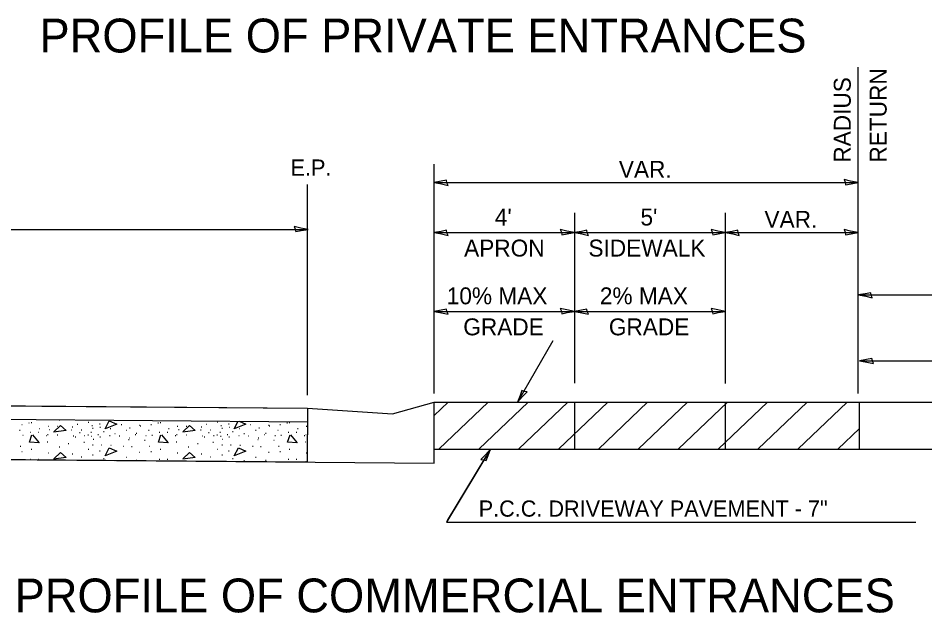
# Model space of a CAD drawing. Extents: x 61956 to 63531, y 51299 to 52299.
# Drawn here: x 62186.3 to 62507.8, y 51512.2 to 51723.1 of the extents above; entities that cross this region are included whole.
import ezdxf

# ---------------------------------------------------------------- set-up
doc = ezdxf.new("R2010")
doc.units = 0
for name, color, linetype in [('Level 58', 7, 'Continuous'), ('Level 59', 7, 'Continuous'), ('Level 60', 7, 'Continuous')]:
    doc.layers.add(name, color=color, linetype=linetype)

msp = doc.modelspace()

# ---------------------------------------------------------------- linework, layer by layer
at = {"layer": 'Level 58'}
for p, q in [((62383.53, 51654.03), (62383.53, 51593.66)), ((62437, 51654.03), (62437, 51593.55)), ((62333.77, 51647.07), (62383.53, 51647.07)), ((62383.53, 51647.07), (62437, 51647.07)), ((62437, 51647.07), (62484.13, 51647.07)), ((62333.77, 51619.13), (62383.53, 51619.13)), ((62383.53, 51619.13), (62437, 51619.13)), ((62484.56, 51601.63), (62610.21, 51601.63))]:
    msp.add_line(p, q, dxfattribs=at)
for points in [[(62338.77, 51646.03), (62338.36, 51646.99), (62338.2, 51647.91), (62336.27, 51647.5), (62333.77, 51647.07), (62336.43, 51646.59)], [(62378.53, 51648.12), (62378.94, 51647.16), (62379.1, 51646.24), (62381.03, 51646.64), (62383.53, 51647.07), (62380.87, 51647.56)], [(62388.53, 51646.03), (62388.12, 51646.99), (62387.97, 51647.91), (62386.03, 51647.5), (62383.53, 51647.07), (62386.2, 51646.59)], [(62432, 51648.12), (62432.41, 51647.16), (62432.57, 51646.24), (62434.5, 51646.64), (62437, 51647.07), (62434.34, 51647.56)], [(62442, 51646.03), (62441.6, 51646.99), (62441.44, 51647.91), (62439.5, 51647.5), (62437, 51647.07), (62439.67, 51646.59)], [(62479.13, 51648.12), (62479.54, 51647.16), (62479.7, 51646.24), (62481.63, 51646.64), (62484.13, 51647.07), (62481.47, 51647.56)], [(62338.77, 51618.08), (62338.36, 51619.04), (62338.2, 51619.96), (62336.27, 51619.56), (62333.77, 51619.13), (62336.43, 51618.64)], [(62378.53, 51620.17), (62378.94, 51619.21), (62379.1, 51618.29), (62381.03, 51618.69), (62383.53, 51619.13), (62380.87, 51619.61)], [(62388.53, 51618.08), (62388.12, 51619.04), (62387.97, 51619.96), (62386.03, 51619.56), (62383.53, 51619.13), (62386.2, 51618.64)], [(62432, 51620.17), (62432.41, 51619.21), (62432.57, 51618.29), (62434.5, 51618.69), (62437, 51619.13), (62434.34, 51619.61)], [(62489.56, 51600.58), (62489.16, 51601.54), (62489, 51602.46), (62487.06, 51602.06), (62484.56, 51601.63), (62487.23, 51601.14)]]:
    msp.add_lwpolyline(points, close=True, dxfattribs=at)
at = {"layer": 'Level 59'}
for p, q in [((62484.13, 51589.95), (62484.13, 51705.76)), ((62333.77, 51589.95), (62333.77, 51671.37)), ((62288.94, 51589.37), (62288.94, 51664.14)), ((62333.77, 51664.8), (62484.13, 51664.8)), ((61989.01, 51648.2), (62289.16, 51648.2)), ((62484.13, 51624.95), (62609.78, 51624.95)), ((62375.91, 51608.66), (62363.38, 51586.95)), ((62353.79, 51570.26), (62338.16, 51544.39)), ((62352.19, 51567.62), (62338.49, 51544.95)), ((62338.16, 51544.39), (62504.62, 51544.39))]:
    msp.add_line(p, q, dxfattribs=at)
for points in [[(62479.13, 51665.85), (62479.54, 51664.89), (62479.7, 51663.97), (62481.63, 51664.37), (62484.13, 51664.8), (62481.47, 51665.29)], [(62338.77, 51663.76), (62338.36, 51664.72), (62338.2, 51665.64), (62336.27, 51665.24), (62333.77, 51664.8), (62336.43, 51664.32)], [(62284.16, 51649.2), (62284.57, 51648.28), (62284.73, 51647.4), (62286.66, 51647.79), (62289.16, 51648.2), (62286.5, 51648.66)], [(62489.13, 51623.95), (62488.73, 51624.87), (62488.57, 51625.75), (62486.63, 51625.36), (62484.13, 51624.95), (62486.8, 51624.49)], [(62366.79, 51590.59), (62365.75, 51590.71), (62364.88, 51591.02), (62364.26, 51589.23), (62363.38, 51586.95), (62365.14, 51588.93)], [(62350.38, 51566.63), (62351.42, 51566.51), (62352.29, 51566.2), (62352.91, 51567.99), (62353.79, 51570.26), (62352.03, 51568.29)]]:
    msp.add_lwpolyline(points, close=True, dxfattribs=at)
at = {"layer": 'Level 60'}
for p, q in [((61989.01, 51587.24), (62288.94, 51584.74)), ((62319.07, 51582.82), (62333.77, 51586.95)), ((62333.77, 51565.26), (62333.77, 51586.95)), ((62333.77, 51586.95), (62609.78, 51586.95)), ((62383.53, 51586.95), (62383.53, 51570.26)), ((62437, 51586.95), (62437, 51570.26)), ((62484.56, 51570.26), (62484.56, 51586.95)), ((61988.97, 51582.47), (62288.9, 51579.97)), ((62288.94, 51584.74), (62288.77, 51565.63)), ((62288.94, 51584.74), (62319.07, 51582.82)), ((62187.62, 51578.95), (62187.82, 51578.95)), ((62190.08, 51579.54), (62190.28, 51579.54)), ((62190.94, 51579.77), (62191.14, 51579.77)), ((62200.87, 51580.67), (62201.07, 51580.67)), ((62207.32, 51579.17), (62207.52, 51579.17)), ((62211.19, 51579.85), (62211.39, 51579.85)), ((62215.17, 51579.19), (62215.37, 51579.19)), ((62222.91, 51579), (62223.11, 51579)), ((62233.4, 51578.95), (62233.6, 51578.95)), ((62235.85, 51579.54), (62236.05, 51579.54)), ((62236.71, 51579.77), (62236.91, 51579.77)), ((62253.09, 51579.17), (62253.29, 51579.17)), ((62256.96, 51579.85), (62257.16, 51579.85)), ((62260.94, 51579.19), (62261.14, 51579.19)), ((62268.68, 51579), (62268.88, 51579)), ((62279.17, 51578.95), (62279.37, 51578.95)), ((62281.62, 51579.54), (62281.82, 51579.54)), ((62282.48, 51579.77), (62282.68, 51579.77)), ((62186.81, 51576.95), (62187.01, 51576.95)), ((62190.55, 51576.23), (62190.75, 51576.23)), ((62193.39, 51576.23), (62193.59, 51576.23)), ((62193.86, 51577.61), (62194.06, 51577.61)), ((62196.95, 51578.45), (62197.15, 51578.45)), ((62197.43, 51577.2), (62197.63, 51577.2)), ((62200.14, 51578.39), (62200.34, 51578.39)), ((62205.21, 51577.11), (62205.41, 51577.11)), ((62205.51, 51578.21), (62205.71, 51578.21)), ((62208.09, 51576.21), (62208.29, 51576.21)), ((62208.73, 51577.14), (62208.93, 51577.14)), ((62212.09, 51576.29), (62212.29, 51576.29)), ((62212.46, 51578.67), (62212.66, 51578.67)), ((62212.76, 51577.75), (62212.96, 51577.75)), ((62215.34, 51578.02), (62215.54, 51578.02)), ((62216.59, 51576.48), (62216.79, 51576.48)), ((62219, 51577.61), (62219.2, 51577.61)), ((62220.59, 51575.78), (62220.79, 51575.78)), ((62224.71, 51576.97), (62224.91, 51576.97)), ((62225.87, 51577.77), (62226.07, 51577.77)), ((62228.24, 51575.91), (62228.44, 51575.91)), ((62229.31, 51578.78), (62229.51, 51578.78)), ((62229.62, 51578.51), (62229.82, 51578.51)), ((62232.58, 51576.95), (62232.78, 51576.95)), ((62236.32, 51576.23), (62236.52, 51576.23)), ((62239.16, 51576.23), (62239.36, 51576.23)), ((62239.63, 51577.61), (62239.83, 51577.61)), ((62242.73, 51578.45), (62242.93, 51578.45)), ((62243.2, 51577.2), (62243.4, 51577.2)), ((62245.91, 51578.39), (62246.11, 51578.39)), ((62250.98, 51577.11), (62251.18, 51577.11)), ((62251.28, 51578.21), (62251.48, 51578.21)), ((62253.86, 51576.21), (62254.06, 51576.21)), ((62254.51, 51577.14), (62254.71, 51577.14)), ((62257.86, 51576.29), (62258.06, 51576.29)), ((62258.23, 51578.67), (62258.43, 51578.67)), ((62258.54, 51577.75), (62258.74, 51577.75)), ((62261.12, 51578.02), (62261.32, 51578.02)), ((62262.36, 51576.48), (62262.56, 51576.48)), ((62264.77, 51577.61), (62264.97, 51577.61)), ((62266.36, 51575.78), (62266.56, 51575.78)), ((62270.49, 51576.97), (62270.69, 51576.97)), ((62271.65, 51577.77), (62271.85, 51577.77)), ((62274.01, 51575.91), (62274.21, 51575.91)), ((62275.09, 51578.78), (62275.29, 51578.78)), ((62275.39, 51578.51), (62275.59, 51578.51)), ((62278.36, 51576.95), (62278.56, 51576.95)), ((62282.1, 51576.23), (62282.3, 51576.23)), ((62284.93, 51576.23), (62285.13, 51576.23)), ((62285.41, 51577.61), (62285.61, 51577.61)), ((62288.5, 51578.45), (62288.7, 51578.45)), ((62187.97, 51575.22), (62188.17, 51575.22)), ((62196.22, 51575.06), (62196.42, 51575.06)), ((62196.61, 51572.84), (62196.81, 51572.84)), ((62196.74, 51575.41), (62196.94, 51575.41)), ((62200.22, 51575.31), (62200.42, 51575.31)), ((62205.9, 51575), (62206.1, 51575)), ((62206.54, 51574.57), (62206.74, 51574.57)), ((62209.64, 51572.72), (62209.84, 51572.72)), ((62209.81, 51575.06), (62210.01, 51575.06)), ((62211.06, 51575.33), (62211.26, 51575.33)), ((62212.29, 51574.84), (62212.49, 51574.84)), ((62212.98, 51573.83), (62213.18, 51573.83)), ((62214.65, 51575.41), (62214.85, 51575.41)), ((62215.3, 51574.61), (62215.5, 51574.61)), ((62218.78, 51575.06), (62218.98, 51575.06)), ((62222.18, 51574.98), (62222.38, 51574.98)), ((62225.49, 51573.74), (62225.69, 51573.74)), ((62225.66, 51574.26), (62225.86, 51574.26)), ((62227.85, 51575.43), (62228.05, 51575.43)), ((62231.16, 51573.5), (62231.36, 51573.5)), ((62231.55, 51575.13), (62231.75, 51575.13)), ((62233.74, 51575.22), (62233.94, 51575.22)), ((62242, 51575.06), (62242.2, 51575.06)), ((62242.38, 51572.84), (62242.58, 51572.84)), ((62242.51, 51575.41), (62242.71, 51575.41)), ((62246, 51575.31), (62246.2, 51575.31)), ((62251.67, 51575), (62251.87, 51575)), ((62252.32, 51574.57), (62252.52, 51574.57)), ((62255.41, 51572.72), (62255.61, 51572.72)), ((62255.58, 51575.06), (62255.78, 51575.06)), ((62256.83, 51575.33), (62257.03, 51575.33)), ((62258.06, 51574.84), (62258.26, 51574.84)), ((62258.75, 51573.83), (62258.95, 51573.83)), ((62260.43, 51575.41), (62260.63, 51575.41)), ((62261.07, 51574.61), (62261.27, 51574.61)), ((62264.55, 51575.06), (62264.75, 51575.06)), ((62267.95, 51574.98), (62268.15, 51574.98)), ((62271.26, 51573.74), (62271.46, 51573.74)), ((62271.43, 51574.26), (62271.63, 51574.26)), ((62273.63, 51575.43), (62273.83, 51575.43)), ((62276.94, 51573.5), (62277.14, 51573.5)), ((62277.32, 51575.13), (62277.52, 51575.13)), ((62279.52, 51575.22), (62279.72, 51575.22)), ((62287.77, 51575.06), (62287.97, 51575.06)), ((62288.16, 51572.84), (62288.36, 51572.84)), ((62288.29, 51575.41), (62288.49, 51575.41)), ((62187.11, 51571.28), (62187.31, 51571.28)), ((62187.62, 51569.39), (62187.82, 51569.39)), ((62190.94, 51570.21), (62191.14, 51570.21)), ((62200.87, 51571.12), (62201.07, 51571.12)), ((62204.13, 51572.27), (62204.33, 51572.27)), ((62211.19, 51570.29), (62211.39, 51570.29)), ((62212.76, 51571.77), (62212.96, 51571.77)), ((62215.17, 51569.64), (62215.37, 51569.64)), ((62215.86, 51571.77), (62216.06, 51571.77)), ((62219.17, 51571.69), (62219.37, 51571.69)), ((62223.64, 51571.36), (62223.84, 51571.36)), ((62226.52, 51571.24), (62226.72, 51571.24)), ((62232.88, 51571.28), (62233.08, 51571.28)), ((62233.4, 51569.39), (62233.6, 51569.39)), ((62236.71, 51570.21), (62236.91, 51570.21)), ((62246.64, 51571.12), (62246.84, 51571.12)), ((62249.91, 51572.27), (62250.11, 51572.27)), ((62256.96, 51570.29), (62257.16, 51570.29)), ((62258.54, 51571.77), (62258.74, 51571.77)), ((62260.94, 51569.64), (62261.14, 51569.64)), ((62261.63, 51571.77), (62261.83, 51571.77)), ((62264.94, 51571.69), (62265.14, 51571.69)), ((62269.41, 51571.36), (62269.61, 51571.36)), ((62272.29, 51571.24), (62272.49, 51571.24)), ((62278.66, 51571.28), (62278.86, 51571.28)), ((62279.17, 51569.39), (62279.37, 51569.39)), ((62282.48, 51570.21), (62282.68, 51570.21)), ((62333.77, 51570.26), (62609.78, 51570.26)), ((61989.01, 51568.13), (62333.77, 51565.26)), ((62190.55, 51566.68), (62190.75, 51566.68)), ((62193.39, 51566.68), (62193.59, 51566.68)), ((62196.95, 51568.9), (62197.15, 51568.9)), ((62205.51, 51568.65), (62205.71, 51568.65)), ((62208.73, 51567.58), (62208.93, 51567.58)), ((62212.76, 51568.2), (62212.96, 51568.2)), ((62216.59, 51566.93), (62216.79, 51566.93)), ((62220.59, 51566.23), (62220.79, 51566.23)), ((62224.71, 51567.42), (62224.91, 51567.42)), ((62228.24, 51566.35), (62228.44, 51566.35)), ((62229.31, 51569.23), (62229.51, 51569.23)), ((62236.32, 51566.68), (62236.52, 51566.68)), ((62239.16, 51566.68), (62239.36, 51566.68)), ((62242.73, 51568.9), (62242.93, 51568.9)), ((62251.28, 51568.65), (62251.48, 51568.65)), ((62254.51, 51567.58), (62254.71, 51567.58)), ((62258.54, 51568.2), (62258.74, 51568.2)), ((62262.36, 51566.93), (62262.56, 51566.93)), ((62266.36, 51566.23), (62266.56, 51566.23)), ((62270.49, 51567.42), (62270.69, 51567.42)), ((62274.01, 51566.35), (62274.21, 51566.35)), ((62275.09, 51569.23), (62275.29, 51569.23)), ((62282.1, 51566.68), (62282.3, 51566.68)), ((62284.93, 51566.68), (62285.13, 51566.68)), ((62288.5, 51568.9), (62288.7, 51568.9)), ((62288.29, 51565.86), (62288.49, 51565.86))]:
    msp.add_line(p, q, dxfattribs=at)
for points in [[(61989.01, 51587.24), (62288.94, 51584.74), (62288.77, 51565.63), (61989.01, 51568.13), (61989.01, 51582.47)], [(62333.77, 51582.14), (62338.8, 51586.95)], [(62335.48, 51570.26), (62352.94, 51586.95)], [(62349.62, 51570.26), (62367.09, 51586.95)], [(62363.76, 51570.26), (62381.23, 51586.95)], [(62377.91, 51570.26), (62395.37, 51586.95)], [(62392.05, 51570.26), (62409.51, 51586.95)], [(62406.19, 51570.26), (62423.66, 51586.95)], [(62420.33, 51570.26), (62437.8, 51586.95)], [(62434.47, 51570.26), (62451.94, 51586.95)], [(62448.62, 51570.26), (62466.08, 51586.95)], [(62462.76, 51570.26), (62480.22, 51586.95)], [(62217.18, 51577.47), (62218.63, 51580.29), (62221.29, 51579.1), (62217.15, 51577.41)], [(62264.68, 51580.17), (62267.06, 51579.1), (62262.92, 51577.41)], [(62262.95, 51577.47), (62264.34, 51580.17)], [(62198.94, 51576.37), (62201.35, 51578.66), (62203.35, 51576.89), (62198.9, 51576.27)], [(62244.72, 51576.37), (62247.12, 51578.66), (62249.13, 51576.89), (62244.68, 51576.27)], [(62476.9, 51570.26), (62484.56, 51577.59)], [(62191.38, 51575.28), (62193.74, 51572.55), (62190.33, 51572.79), (62191.18, 51575.33)], [(62237.16, 51575.28), (62239.51, 51572.55), (62236.11, 51572.79), (62236.96, 51575.33)], [(62282.93, 51575.28), (62285.29, 51572.55), (62281.88, 51572.79), (62282.73, 51575.33)], [(62217.18, 51567.91), (62218.63, 51570.74), (62221.29, 51569.54), (62217.15, 51567.85)], [(62262.95, 51567.91), (62264.41, 51570.74), (62267.06, 51569.54), (62262.92, 51567.85)], [(62198.94, 51566.81), (62201.35, 51569.11), (62203.35, 51567.34), (62198.9, 51566.72)], [(62244.72, 51566.81), (62247.12, 51569.11), (62249.13, 51567.34), (62244.68, 51566.72)]]:
    msp.add_lwpolyline(points, dxfattribs=at)

# ---------------------------------------------------------------- texts
at = {"layer": 'Level 58'}
for s, p in [("4'", (62355.34, 51649.57)), ("5'", (62406.96, 51649.57)), ('VAR.', (62450.92, 51648.76)), ('APRON', (62344.44, 51638.57)), ('SIDEWALK', (62388.52, 51638.57)), ('10% MAX', (62338.29, 51621.63)), ('2% MAX', (62392.57, 51621.63)), ('GRADE', (62344.14, 51610.63)), ('GRADE', (62395.76, 51610.63))]:
    msp.add_text(s, height=6, dxfattribs=at).set_placement(p)
at = {"layer": 'Level 59'}
for s, height, p in [('PROFILE OF PRIVATE ENTRANCES', 12, (62193.9, 51710.94)), ('E.P.', 5.733, (62282.92, 51667.25)), ('VAR.', 6, (62399.3, 51666.49)), ('P.C.C. DRIVEWAY PAVEMENT - 7"', 5.733, (62349.62, 51546.32)), ('PROFILE OF COMMERCIAL ENTRANCES', 12, (62185.09, 51512.37))]:
    msp.add_text(s, height=height, dxfattribs=at).set_placement(p)
for s, p in [('RETURN', (62494.23, 51671.89)), ('RADIUS', (62481.51, 51671.86))]:
    msp.add_text(s, height=6, rotation=90, dxfattribs=at).set_placement(p)

doc.saveas('drawing.dxf')
